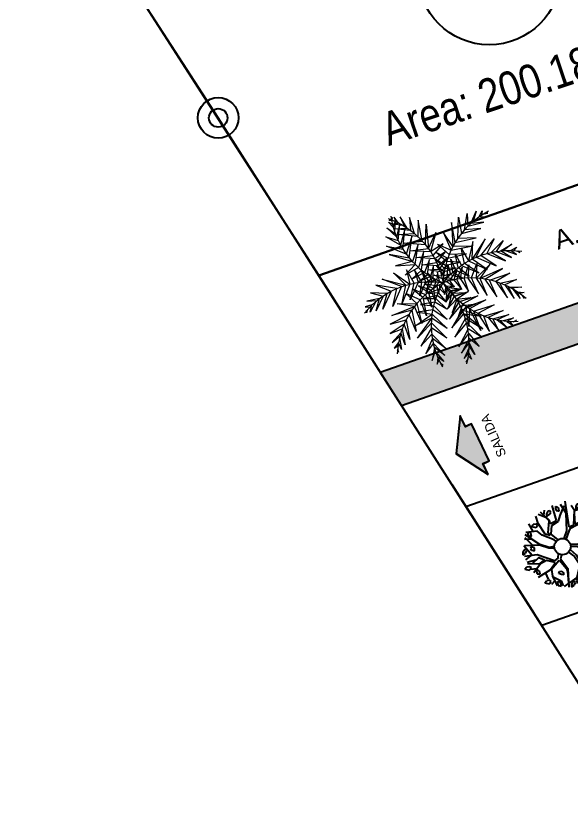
# Model space of a CAD drawing. Header units: metres. Extents: x 604533 to 608048, y 1310709 to 1311860.
# Drawn here: x 604652.64 to 604667.2, y 1311030.76 to 1311051.47 of the extents above; entities that cross this region are included whole.
import ezdxf

# ---------------------------------------------------------------- set-up
doc = ezdxf.new("R2010")
doc.units = ezdxf.units.M
doc.header["$LTSCALE"] = 0.0254
doc.header["$MEASUREMENT"] = 0
for name, color, linetype in [('ANDENES-TITO', 2, 'Continuous'), ('ARBOLES', 102, 'Continuous'), ('CIRCULO', 1, 'Continuous'), ('CVL_CUADCON_LIN', 8, 'Continuous'), ('PALME-1', 82, 'Continuous'), ('Q01 - CALLES', 127, 'Continuous')]:
    doc.layers.add(name, color=color, linetype=linetype)
doc.styles.add('B', font='arial.ttf', dxfattribs={"height": 0.0254})
doc.styles.get("Standard").update_dxf_attribs({"font": 'arial.ttf'})
doc.styles.add('TSN - Arial Narrow', font='ARIALN.TTF')

# ---------------------------------------------------------------- blocks, each defined once
blk = doc.blocks.new('A$C48C97B70')
at = {"layer": 'PALME-1', "lineweight": 5}
for p, q in [((2.072, 6.54), (2.171, 6.533)), ((2.216, 6.497), (2.072, 6.54)), ((2.315, 6.6), (2.309, 6.418)), ((2.41, 6.325), (2.315, 6.6)), ((2.552, 6.547), (2.605, 6.122)), ((2.687, 6.026), (2.552, 6.547)), ((2.109, 6.384), (2.41, 6.325)), ((2.556, 6.176), (2.109, 6.384)), ((2.171, 6.148), (2.687, 6.026)), ((2.793, 5.89), (2.171, 6.148)), ((2.903, 6.407), (2.793, 5.89)), ((2.912, 5.72), (2.903, 6.407)), ((3.221, 6.198), (3.009, 5.561)), ((3.129, 5.334), (3.221, 6.198)), ((2.251, 5.877), (2.912, 5.72)), ((3.009, 5.561), (2.251, 5.877)), ((3.21, 5.152), (3.477, 5.948)), ((3.477, 5.948), (3.277, 4.976)), ((3.277, 4.976), (3.756, 5.506)), ((3.756, 5.506), (3.328, 4.818)), ((2.388, 5.472), (3.129, 5.334)), ((3.21, 5.152), (2.388, 5.472)), ((2.535, 5.1), (3.277, 4.976)), ((3.328, 4.818), (2.535, 5.1)), ((3.909, 4.977), (3.328, 4.818)), ((3.377, 4.635), (3.909, 4.977)), ((2.683, 4.767), (3.377, 4.635)), ((3.409, 4.484), (2.683, 4.767)), ((3.925, 4.65), (3.409, 4.484)), ((3.435, 4.33), (3.925, 4.65)), ((4.516, 3.959), (4.561, 4.59)), ((4.561, 4.59), (4.7, 4.004)), ((5.099, 4.709), (4.7, 4.004)), ((4.863, 4.035), (5.099, 4.709)), ((5.621, 4.675), (4.863, 4.035)), ((5.049, 4.06), (5.621, 4.675)), ((5.248, 4.076), (5.963, 4.571)), ((5.963, 4.571), (5.505, 4.079)), ((1.109, 4.315), (1.959, 3.803)), ((1.771, 3.798), (1.109, 4.315)), ((1.619, 4.431), (2.125, 3.798)), ((1.959, 3.803), (1.619, 4.431)), ((2.169, 4.399), (2.125, 3.798)), ((2.314, 3.783), (2.169, 4.399)), ((2.483, 4.305), (2.467, 3.763)), ((2.621, 3.736), (2.483, 4.305)), ((2.871, 4.392), (3.435, 4.33)), ((3.454, 4.176), (2.871, 4.392)), ((3.893, 4.364), (3.454, 4.176)), ((3.464, 4.032), (3.893, 4.364)), ((3.945, 3.747), (4.03, 4.282)), ((4.03, 4.282), (4.076, 3.806)), ((4.221, 3.864), (4.266, 4.448)), ((4.266, 4.448), (4.368, 3.915)), ((5.691, 4.07), (6.298, 4.391)), ((6.298, 4.391), (5.897, 4.047)), ((0.485, 3.926), (0.936, 3.651)), ((1.136, 3.706), (0.485, 3.926)), ((0.788, 4.157), (1.318, 3.745)), ((1.572, 3.782), (0.788, 4.157)), ((2.742, 4.179), (2.773, 3.702)), ((2.911, 3.665), (2.742, 4.179)), ((2.956, 4.034), (3.027, 3.628)), ((3.19, 3.57), (2.956, 4.034)), ((3.012, 4.138), (3.464, 4.032)), ((3.469, 3.911), (3.012, 4.138)), ((3.468, 3.739), (3.827, 4.113)), ((3.827, 4.113), (3.469, 3.911)), ((3.685, 3.61), (3.842, 4.104)), ((3.842, 4.104), (3.836, 3.693)), ((4.368, 3.915), (4.964, 3.413)), ((4.964, 3.413), (4.516, 3.959)), ((4.7, 4.004), (5.327, 3.442)), ((5.327, 3.442), (4.863, 4.035)), ((5.049, 4.06), (5.724, 3.492)), ((5.724, 3.492), (5.248, 4.076)), ((5.505, 4.079), (6.145, 3.565)), ((6.145, 3.565), (5.691, 4.07)), ((5.897, 4.047), (6.422, 3.625)), ((6.068, 4.019), (6.59, 4.15)), ((6.422, 3.625), (6.068, 4.019)), ((6.59, 4.15), (6.19, 3.993)), ((6.261, 3.976), (6.658, 3.683)), ((6.462, 3.919), (6.749, 3.967)), ((6.658, 3.683), (6.462, 3.919)), ((6.749, 3.967), (6.592, 3.874)), ((0.236, 3.642), (0.655, 3.551)), ((0.772, 3.596), (0.236, 3.642)), ((0.936, 3.651), (0.485, 3.15)), ((0.485, 3.15), (0.772, 3.596)), ((1.318, 3.745), (0.768, 3.135)), ((0.768, 3.135), (1.136, 3.706)), ((1.771, 3.798), (1.195, 3.13)), ((1.195, 3.13), (1.572, 3.782)), ((1.595, 3.144), (1.959, 3.803)), ((2.125, 3.798), (1.595, 3.144)), ((1.958, 3.173), (2.314, 3.783)), ((2.467, 3.763), (1.958, 3.173)), ((2.375, 3.225), (2.621, 3.736)), ((2.773, 3.702), (2.375, 3.225)), ((2.661, 3.273), (2.911, 3.665)), ((3.027, 3.628), (2.661, 3.273)), ((2.982, 3.339), (3.19, 3.57)), ((3.181, 3.857), (3.468, 3.739)), ((3.462, 3.617), (3.181, 3.857)), ((3.927, 3.415), (3.685, 3.61)), ((3.836, 3.693), (4.254, 3.401)), ((4.254, 3.401), (3.945, 3.747)), ((4.076, 3.806), (4.544, 3.399)), ((4.544, 3.399), (4.221, 3.864)), ((6.706, 3.831), (6.813, 3.725)), ((6.813, 3.725), (6.759, 3.809)), ((0.172, 3.309), (0.083, 3.188)), ((0.083, 3.188), (0.123, 3.278)), ((0.108, 3.437), (0.277, 3.37)), ((0.398, 3.434), (0.108, 3.437)), ((0.588, 3.523), (0.242, 3.171)), ((0.242, 3.171), (0.398, 3.434)), ((3.248, 3.258), (2.731, 3.212)), ((3.302, 3.524), (2.982, 3.339)), ((3.387, 2.981), (3.248, 3.258)), ((3.333, 3.347), (3.387, 2.981)), ((3.494, 3.304), (3.845, 3.186)), ((3.581, 3.546), (3.927, 3.415)), ((2.517, 3.065), (2.973, 2.919)), ((3.058, 3.034), (2.517, 3.065)), ((2.731, 3.212), (3.134, 3.129)), ((2.973, 2.919), (3.27, 2.374)), ((3.331, 2.658), (3.058, 3.034)), ((3.134, 3.129), (3.331, 2.658)), ((3.534, 3.189), (3.34, 2.708)), ((3.34, 2.708), (3.598, 3.029)), ((3.647, 2.918), (3.373, 2.451)), ((3.845, 3.186), (3.534, 3.189)), ((3.598, 3.029), (4.106, 2.989)), ((4.106, 2.989), (3.647, 2.918)), ((2.103, 2.613), (2.646, 2.352)), ((2.729, 2.522), (2.103, 2.613)), ((2.305, 2.87), (2.804, 2.657)), ((2.885, 2.79), (2.305, 2.87)), ((2.804, 2.657), (3.166, 1.967)), ((3.27, 2.374), (2.885, 2.79)), ((3.373, 2.451), (3.71, 2.789)), ((3.785, 2.652), (3.45, 2.173)), ((3.71, 2.789), (4.331, 2.805)), ((4.331, 2.805), (3.785, 2.652)), ((1.871, 2.113), (2.646, 2.352)), ((2.646, 2.352), (3.06, 1.619)), ((3.166, 1.967), (2.729, 2.522)), ((3.45, 2.173), (3.866, 2.519)), ((3.953, 2.391), (3.586, 1.876)), ((3.866, 2.519), (4.646, 2.527)), ((4.646, 2.527), (3.953, 2.391)), ((4.066, 2.239), (4.908, 2.274)), ((4.908, 2.274), (4.172, 2.112)), ((1.792, 1.596), (2.581, 2.199)), ((2.516, 2.023), (1.792, 1.596)), ((2.581, 2.199), (1.871, 2.113)), ((2.516, 2.023), (2.926, 1.242)), ((3.06, 1.619), (2.581, 2.199)), ((3.586, 1.876), (4.066, 2.239)), ((3.926, 1.441), (4.066, 2.239)), ((4.172, 2.112), (3.926, 1.441)), ((4.35, 1.136), (4.172, 2.112)), ((4.3, 1.974), (5.183, 1.983)), ((4.3, 1.974), (4.35, 1.136)), ((5.183, 1.983), (4.444, 1.835)), ((2.457, 1.832), (1.821, 1.24)), ((2.926, 1.242), (2.457, 1.832)), ((4.444, 1.835), (4.68, 0.999)), ((4.68, 0.999), (4.639, 1.669)), ((4.639, 1.669), (5.461, 1.659)), ((5.461, 1.659), (4.789, 1.558)), ((1.821, 1.24), (2.399, 1.582)), ((2.369, 1.398), (1.925, 0.874)), ((2.764, 0.846), (2.369, 1.398)), ((2.399, 1.582), (2.764, 0.846)), ((4.789, 1.558), (5.053, 0.924)), ((5.053, 0.924), (4.963, 1.444)), ((4.963, 1.444), (5.636, 1.437)), ((5.636, 1.437), (5.112, 1.358)), ((5.112, 1.358), (5.431, 0.925)), ((5.431, 0.925), (5.223, 1.3)), ((1.925, 0.874), (2.347, 1.192)), ((2.338, 1.019), (2.097, 0.538)), ((2.647, 0.589), (2.338, 1.019)), ((2.347, 1.192), (2.647, 0.589)), ((5.289, 1.268), (5.782, 1.241)), ((5.782, 1.241), (5.48, 1.184)), ((5.48, 1.184), (5.67, 0.964)), ((5.67, 0.964), (5.609, 1.136)), ((5.724, 1.097), (5.874, 1.11)), ((5.874, 1.11), (5.78, 1.08)), ((2.097, 0.538), (2.337, 0.894)), ((2.338, 0.821), (2.539, 0.37)), ((2.351, 0.612), (2.242, 0.343)), ((2.242, 0.343), (2.366, 0.476)), ((2.539, 0.37), (2.351, 0.612)), ((2.384, 0.355), (2.464, 0.229)), ((2.464, 0.229), (2.394, 0.298))]:
    blk.add_line(p, q, dxfattribs=at)
for points in [[(2.155, 6.219), (2.027, 6.48), (2.16, 6.356)], [(2.156, 6.01), (2.325, 6.474), (2.155, 6.219)], [(2.17, 6.478), (2.241, 6.61), (2.176, 6.535)], [(2.17, 5.812), (1.897, 6.276), (2.16, 5.937)], [(2.191, 5.641), (2.448, 6.263), (2.17, 5.812)], [(2.227, 5.436), (1.748, 5.928), (2.191, 5.641)], [(2.271, 5.255), (2.584, 6.015), (2.227, 5.436)], [(4.545, 5.014), (4.834, 5.833), (4.75, 5.166)], [(4.907, 5.267), (5.211, 5.884), (5.087, 5.37)], [(5.242, 5.447), (5.588, 5.859), (5.357, 5.498)], [(2.346, 5.01), (1.67, 5.556), (2.271, 5.255)], [(2.418, 4.824), (2.773, 5.631), (2.346, 5.01)], [(4.393, 4.884), (4.496, 5.717), (4.256, 4.754)], [(5.424, 5.526), (5.918, 5.521), (5.621, 5.597)], [(5.621, 5.597), (5.824, 5.804), (5.752, 5.637)], [(5.87, 5.669), (6.018, 5.646), (5.926, 5.682)], [(2.418, 4.824), (1.666, 5.198), (2.495, 4.652)], [(2.57, 4.504), (2.932, 5.265), (2.495, 4.652)], [(4.256, 4.754), (4.053, 5.439), (4.142, 4.634)], [(4.75, 5.166), (5.571, 5.125), (4.907, 5.267)], [(5.087, 5.37), (5.76, 5.335), (5.242, 5.447)], [(2.749, 4.211), (3.062, 4.925), (2.665, 4.34)], [(4.019, 4.489), (3.686, 5.027), (4.142, 4.634)], [(4.393, 4.884), (5.273, 4.819), (4.545, 5.014)], [(2.495, 4.652), (1.781, 4.688), (2.57, 4.504)], [(2.936, 3.961), (3.195, 4.526), (2.84, 4.084)], [(3.836, 4.239), (3.531, 4.739), (3.925, 4.367)], [(4.142, 4.634), (4.98, 4.546), (4.256, 4.754)], [(2.665, 4.34), (2.047, 4.205), (2.57, 4.504)], [(2.84, 4.084), (2.267, 3.963), (2.749, 4.211)], [(3.112, 3.763), (3.275, 4.247), (3.03, 3.852)], [(3.551, 3.72), (3.388, 4.212), (3.624, 3.876)], [(3.681, 3.983), (3.437, 4.467), (3.752, 4.108)], [(3.752, 4.108), (4.371, 4.052), (3.836, 4.239)], [(3.925, 4.367), (4.703, 4.31), (4.019, 4.489)], [(3.03, 3.852), (2.492, 3.783), (2.936, 3.961)], [(3.325, 3.56), (3.354, 3.929), (3.235, 3.642)], [(3.624, 3.876), (4.134, 3.884), (3.681, 3.983)], [(2.614, 3.199), (2.169, 3.579), (2.474, 3.131)], [(2.892, 3.311), (2.453, 3.629), (2.757, 3.26)], [(3.173, 3.397), (2.712, 3.637), (3.007, 3.35)], [(3.235, 3.642), (2.716, 3.653), (3.112, 3.763)], [(3.504, 3.607), (3.861, 3.703), (3.551, 3.72)], [(3.73, 3.458), (4.128, 3.79), (3.902, 3.447)], [(4.023, 3.434), (4.383, 3.838), (4.165, 3.413)], [(4.318, 3.383), (4.671, 3.85), (4.469, 3.347)], [(4.618, 3.304), (4.996, 3.811), (4.797, 3.243)], [(4.951, 3.181), (5.513, 3.622), (4.797, 3.243)], [(2.338, 3.057), (1.86, 3.471), (2.176, 2.959)], [(2.757, 3.26), (2.714, 2.641), (2.614, 3.199)], [(3.007, 3.35), (2.918, 2.847), (2.892, 3.311)], [(3.291, 3.426), (3.14, 3.089), (3.173, 3.397)], [(3.524, 3.316), (3.359, 2.985), (3.577, 3.207)], [(3.608, 3.461), (3.828, 3.163), (3.73, 3.458)], [(3.902, 3.447), (4.096, 2.975), (4.023, 3.434)], [(4.165, 3.413), (4.34, 2.817), (4.318, 3.383)], [(4.469, 3.347), (4.701, 2.603), (4.618, 3.304)], [(4.797, 3.243), (5.023, 2.432), (4.951, 3.181)], [(5.122, 3.102), (5.935, 3.312), (4.951, 3.181)], [(2.039, 2.865), (1.395, 3.175), (2.176, 2.959)], [(2.176, 2.959), (2.13, 2.118), (2.039, 2.865)], [(2.474, 3.131), (2.407, 2.354), (2.338, 3.057)], [(3.645, 3.048), (3.314, 2.661), (3.689, 2.935)], [(3.577, 3.207), (4.054, 3.003), (3.645, 3.048)], [(3.689, 2.935), (4.213, 2.799), (3.735, 2.799)], [(5.122, 3.102), (5.384, 2.259), (5.298, 3.008)], [(5.298, 3.008), (6.166, 3.04), (5.516, 2.873)], [(1.737, 2.622), (0.883, 2.467), (1.554, 2.443)], [(1.889, 2.751), (1.05, 2.782), (2.039, 2.865)], [(1.889, 2.751), (1.814, 1.872), (1.737, 2.622)], [(3.735, 2.799), (3.284, 2.372), (3.778, 2.649)], [(3.778, 2.649), (4.355, 2.548), (3.815, 2.498)], [(5.516, 2.873), (5.778, 2.094), (5.667, 2.764)], [(5.667, 2.764), (6.352, 2.708), (5.829, 2.634)], [(5.829, 2.634), (6.043, 1.995), (5.957, 2.518)], [(1.429, 2.305), (0.772, 2.102), (1.299, 2.143)], [(1.554, 2.443), (1.465, 1.626), (1.429, 2.305)], [(3.815, 2.498), (3.259, 1.952), (3.845, 2.347)], [(3.845, 2.347), (4.468, 2.241), (3.872, 2.159)], [(5.957, 2.518), (6.468, 2.348), (6.047, 2.431)], [(6.097, 2.378), (6.274, 1.917), (6.236, 2.221)], [(1.198, 2.002), (0.737, 1.726), (1.13, 1.897)], [(1.299, 2.143), (1.227, 1.473), (1.198, 2.002)], [(3.872, 2.159), (3.253, 1.588), (3.887, 1.994)], [(3.887, 1.994), (4.536, 1.694), (3.872, 2.159)], [(3.895, 1.806), (4.452, 1.178), (3.887, 1.994)], [(6.236, 2.221), (6.503, 2.108), (6.321, 2.114)], [(6.394, 2.016), (6.426, 1.87), (6.427, 1.969)], [(0.99, 1.652), (0.753, 1.484), (0.93, 1.529)], [(1.092, 1.835), (1.018, 1.347), (0.99, 1.652)], [(3.895, 1.806), (3.264, 1.188), (3.891, 1.606)], [(0.88, 1.418), (0.879, 1.268), (0.858, 1.364)], [(3.87, 1.351), (3.296, 0.762), (3.843, 1.166)], [(3.891, 1.606), (4.315, 0.848), (3.87, 1.351)], [(3.843, 1.166), (4.104, 0.531), (3.8, 0.963)], [(3.8, 0.963), (3.329, 0.481), (3.756, 0.796)], [(3.756, 0.796), (3.836, 0.264), (3.718, 0.676)], [(3.694, 0.607), (3.365, 0.24), (3.618, 0.413)], [(3.618, 0.413), (3.639, 0.123), (3.562, 0.288)], [(3.507, 0.179), (3.392, 0.083), (3.48, 0.128)]]:
    blk.add_lwpolyline(points, dxfattribs=at)
for centre, start, end in [((5.589, 6.144), 171.0105, 231.4464), ((6.694, 2.334), 100.4762, 160.9122), ((4.041, 0.074), 99.9493, 160.3853), ((0.46, 1.763), 329.1163, 29.5523), ((3.594, 0.025), 32.0006, 92.4366)]:
    blk.add_arc(centre, 3.435, start, end, dxfattribs=at)
at = {"layer": 'PALME-1', "lineweight": 5, "extrusion": (0, 0, -1)}
for centre, major_axis, start_param, end_param in [((0.035, 3.843), (2.429, 2.429), -0.156897, 0.89791), ((5.421, 0.645), (-2.429, 2.429), 0.173647, 1.228454), ((1.947, 0.368), (-2.429, 2.429), 0.182844, 1.237651), ((5.771, 0.927), (2.429, 2.429), 3.700109, 4.754916), ((6.759, 4.372), (-2.429, 2.429), 4.173367, 5.228174)]:
    blk.add_ellipse(centre, major_axis=major_axis, ratio=1, start_param=start_param, end_param=end_param, dxfattribs=at)
blk = doc.blocks.new('p_arbol04')
at = {"layer": 'ARBOLES'}
for p, q in [((-0.623, 1.751), (-0.408, 2.362)), ((0.051, 1.875), (0.346, 2.362)), ((0.761, 1.696), (0.543, 2.316)), ((-1.138, 1.515), (-1.476, 1.85)), ((-1.41, 1.113), (-1.364, 1.898)), ((-1.003, 0.765), (-1.206, 2.042)), ((-0.408, 1.55), (-1.03, 2.13)), ((-0.178, 0.97), (0.051, 1.875)), ((0.739, 1.388), (0.805, 2.293)), ((0.772, 1.945), (1.1, 2.177)), ((0.778, 1.371), (0.783, 1.942)), ((1.121, 1.006), (1.721, 1.988)), ((-1.98, 0.646), (-1.849, 1.574)), ((-1.07, 0.749), (-1.815, 1.547)), ((-0.375, 1.086), (-0.408, 1.55)), ((0.018, 0.878), (0.739, 1.388)), ((0.636, 1.196), (0.778, 1.371)), ((0.704, 1.166), (0.636, 1.196)), ((0.708, 1.165), (1.121, 1.006)), ((2.581, 1.481), (1.362, 0.043)), ((1.571, 1.059), (2.283, 1.298)), ((1.984, 0.831), (2.181, 1.574)), ((1.984, 0.831), (2.41, 1.295)), ((-2.077, 0.227), (-2.603, 0.599)), ((-2.079, 0.738), (-2.537, 0.808)), ((-1.718, 0.414), (-2.406, 1.04)), ((-0.777, 0.094), (-1.07, 0.749)), ((-0.71, 0.11), (-1.003, 0.765)), ((-0.047, 0.205), (-0.375, 1.086)), ((-0.014, 0.623), (-0.178, 0.97)), ((-0.014, 0.623), (0.018, 0.878)), ((0.117, 0.646), (0.608, 1.04)), ((0.136, -0.002), (0.117, 0.646)), ((0.608, 1.04), (1.158, 0.873)), ((1.034, -0.05), (1.984, 0.831)), ((1.158, 0.873), (1.571, 1.059)), ((2.541, 0.507), (2.64, 0.947)), ((-2.489, -0.25), (-2.832, 0.066)), ((-2.144, -0.12), (-2.668, 0.507)), ((-1.768, 0.206), (-2.439, 0.251)), ((-1.768, 0.206), (-1.62, -0.236)), ((-1.194, -0.839), (-1.718, 0.414)), ((-0.515, -0.225), (-0.777, 0.094)), ((-0.425, -0.127), (-0.71, 0.11)), ((-0.057, 0.021), (-0.047, 0.205)), ((1.362, 0.043), (1.722, -0.143)), ((1.722, -0.143), (2.541, 0.507)), ((1.82, -0.189), (2.383, 0.381)), ((2.541, 0.507), (2.934, 0.275)), ((-2.046, -0.213), (-2.865, -0.282)), ((-1.62, -0.236), (-2.144, -0.12)), ((-1.554, -0.375), (-2.046, -0.213)), ((-1.259, -0.955), (-1.554, -0.375)), ((0.496, -0.29), (1.034, -0.05)), ((0.551, -0.431), (1.132, -0.189)), ((1.132, -0.189), (1.362, -0.12)), ((1.362, -0.12), (2.246, -0.468)), ((1.82, -0.189), (2.214, -0.352)), ((2.214, -0.352), (3, -0.027)), ((2.246, -0.468), (2.934, -1.488)), ((-1.882, -1.048), (-2.898, -0.746)), ((-2.313, -0.92), (-2.505, -1.372)), ((-1.816, -1.071), (-2.144, -1.465)), ((-1.259, -0.978), (-1.882, -1.048)), ((-0.995, -1.071), (-1.816, -1.071)), ((-0.866, -0.885), (-1.194, -0.839)), ((-0.925, -1.07), (-1.039, -1.872)), ((-0.995, -1.07), (-0.925, -1.07)), ((-0.803, -1.07), (-0.978, -1.928)), ((-0.866, -0.885), (-0.616, -0.706)), ((-0.803, -1.071), (-0.801, -1.071)), ((-0.53, -0.911), (-0.801, -1.071)), ((0.182, -1.14), (0.182, -1.72)), ((0.394, -1.003), (0.706, -1.349)), ((0.866, -1.332), (0.474, -0.903)), ((-2.144, -1.465), (-2.439, -2.184)), ((-2.153, -1.476), (-1.98, -2.161)), ((0.018, -1.72), (-0.178, -2.393)), ((0.182, -1.72), (-0.047, -2.416)), ((-0.036, -1.178), (0.018, -1.72)), ((0.706, -1.349), (0.706, -2.138)), ((0.87, -1.512), (0.805, -2.045)), ((0.866, -1.332), (1.886, -1.558)), ((0.87, -1.512), (1.493, -1.628)), ((1.493, -1.628), (1.722, -2.416)), ((1.886, -1.558), (2.902, -1.744)), ((-2.287, -1.813), (-2.636, -1.813)), ((-1.98, -2.161), (-2.144, -2.509)), ((-0.978, -1.928), (-1.955, -2.892)), ((-1.152, -2.045), (-1.536, -2.447)), ((-1.039, -1.872), (-1.152, -2.045)), ((0.706, -2.138), (0.87, -2.787)), ((0.805, -2.045), (1.165, -2.44)), ((0.805, -2.231), (1.132, -3.437)), ((0.805, -2.231), (1.328, -2.67)), ((1.591, -1.966), (2.574, -2.254)), ((-1.03, -2.857), (-2.144, -2.602)), ((-1.525, -2.442), (-1.759, -2.685)), ((-0.047, -2.416), (-1.194, -2.973)), ((-0.178, -2.393), (-1.03, -2.857)), ((-0.735, -2.764), (-0.539, -3.53)), ((0.87, -2.787), (0.608, -3.553)), ((1.165, -2.44), (1.657, -3.135)), ((1.427, -2.811), (1.198, -3.367))]:
    blk.add_line(p, q, dxfattribs=at)
at = {"layer": 'ARBOLES', "color": 1}
for p, q in [((-0.965, 2.011), (-1.091, 1.802)), ((-1.091, 1.802), (-0.979, 1.616)), ((-0.979, 1.616), (-0.829, 1.802)), ((-0.965, 2.011), (-0.866, 1.988)), ((-0.829, 1.802), (-0.866, 1.988)), ((-0.431, 2.094), (-0.267, 1.802)), ((-0.431, 2.094), (-0.229, 2.094)), ((-0.267, 1.802), (-0.042, 1.802)), ((-0.079, 1.961), (-0.229, 2.094)), ((-0.042, 1.802), (-0.079, 1.961)), ((1.008, 1.882), (0.858, 1.749)), ((0.858, 1.749), (1.083, 1.696)), ((1.196, 1.935), (1.008, 1.882)), ((1.308, 1.855), (1.196, 1.935)), ((1.271, 1.722), (1.308, 1.855)), ((-2.254, 1.324), (-2.404, 1.191)), ((-2.404, 1.191), (-2.179, 1.138)), ((-2.066, 1.377), (-2.254, 1.324)), ((-2.179, 1.138), (-1.991, 1.165)), ((-1.954, 1.298), (-2.066, 1.377)), ((-1.991, 1.165), (-1.954, 1.298)), ((1.083, 1.696), (1.271, 1.722)), ((1.772, 1.719), (1.646, 1.51)), ((1.646, 1.51), (1.758, 1.324)), ((1.758, 1.324), (1.908, 1.51)), ((1.772, 1.719), (1.87, 1.696)), ((1.908, 1.51), (1.87, 1.696)), ((-1.691, 1.085), (-1.729, 0.953)), ((-1.729, 0.953), (-1.616, 0.767)), ((-1.541, 1.112), (-1.691, 1.085)), ((-1.616, 0.767), (-1.579, 0.793)), ((-1.579, 0.793), (-1.466, 0.899)), ((-1.466, 0.899), (-1.541, 1.112)), ((2.808, 0.634), (2.658, 0.501)), ((2.995, 0.687), (2.808, 0.634)), ((3.108, 0.608), (2.995, 0.687)), ((3.07, 0.475), (3.108, 0.608)), ((-3.093, 0.395), (-2.928, 0.103)), ((-3.093, 0.395), (-2.891, 0.395)), ((-2.928, 0.103), (-2.703, 0.103)), ((-2.741, 0.262), (-2.891, 0.395)), ((-2.703, 0.103), (-2.741, 0.262)), ((2.658, 0.501), (2.883, 0.448)), ((2.883, 0.448), (3.07, 0.475)), ((-2.614, -0.298), (-2.741, -0.507)), ((-2.741, -0.507), (-2.628, -0.693)), ((-2.628, -0.693), (-2.479, -0.507)), ((-2.614, -0.298), (-2.516, -0.322)), ((-2.479, -0.507), (-2.516, -0.322)), ((2.695, -0.322), (2.658, -0.454)), ((2.658, -0.454), (2.77, -0.64)), ((2.845, -0.295), (2.695, -0.322)), ((2.808, -0.613), (2.92, -0.507)), ((2.92, -0.507), (2.845, -0.295)), ((1.758, -1.091), (1.608, -1.224)), ((1.945, -1.038), (1.758, -1.091)), ((2.058, -1.118), (1.945, -1.038)), ((2.02, -1.251), (2.058, -1.118)), ((2.77, -0.64), (2.808, -0.613)), ((3.033, -1.091), (2.883, -1.224)), ((3.22, -1.038), (3.033, -1.091)), ((3.333, -1.118), (3.22, -1.038)), ((3.295, -1.251), (3.333, -1.118)), ((-2.868, -1.357), (-2.703, -1.649)), ((-2.868, -1.357), (-2.666, -1.357)), ((-2.703, -1.649), (-2.479, -1.649)), ((-2.516, -1.489), (-2.666, -1.357)), ((-2.479, -1.649), (-2.516, -1.489)), ((-1.669, -1.683), (-1.552, -1.621)), ((-1.61, -1.869), (-1.669, -1.683)), ((-1.552, -1.621), (-1.406, -1.724)), ((-1.406, -1.724), (-1.406, -1.869)), ((1.608, -1.224), (1.833, -1.277)), ((1.833, -1.277), (2.02, -1.251)), ((2.883, -1.224), (3.108, -1.277)), ((3.108, -1.277), (3.295, -1.251)), ((-2.239, -2.024), (-2.366, -2.233)), ((-2.366, -2.233), (-2.254, -2.418)), ((-2.254, -2.418), (-2.104, -2.233)), ((-2.239, -2.024), (-2.141, -2.047)), ((-2.104, -2.233), (-2.141, -2.047)), ((-1.523, -2.014), (-1.61, -1.869)), ((-1.406, -1.869), (-1.523, -2.014)), ((2.395, -1.834), (2.358, -1.967)), ((2.358, -1.967), (2.47, -2.153)), ((2.545, -1.808), (2.395, -1.834)), ((2.47, -2.153), (2.508, -2.126)), ((2.508, -2.126), (2.62, -2.02)), ((2.62, -2.02), (2.545, -1.808)), ((-1.466, -2.843), (-1.654, -2.896)), ((-1.354, -2.923), (-1.466, -2.843)), ((-0.019, -2.525), (0.146, -2.817)), ((-0.019, -2.525), (0.183, -2.525)), ((0.146, -2.817), (0.371, -2.817)), ((0.333, -2.657), (0.183, -2.525)), ((0.371, -2.817), (0.333, -2.657)), ((1.481, -2.551), (1.646, -2.843)), ((1.481, -2.551), (1.683, -2.551)), ((1.646, -2.843), (1.87, -2.843)), ((1.833, -2.684), (1.683, -2.551)), ((1.87, -2.843), (1.833, -2.684)), ((-1.654, -2.896), (-1.804, -3.029)), ((-1.804, -3.029), (-1.579, -3.082)), ((-1.579, -3.082), (-1.391, -3.055)), ((-1.391, -3.055), (-1.354, -2.923)), ((-1.194, -2.973), (-1.325, -3.182)), ((-0.979, -3.162), (-1.091, -3.347)), ((-1.091, -3.347), (-0.979, -3.533)), ((-0.866, -3.162), (-0.979, -3.135)), ((-0.979, -3.533), (-0.829, -3.347)), ((-0.829, -3.347), (-0.866, -3.162)), ((-0.656, -2.976), (-0.491, -3.268)), ((-0.656, -2.976), (-0.454, -2.976)), ((-0.491, -3.268), (-0.267, -3.268)), ((-0.304, -3.109), (-0.454, -2.976)), ((-0.267, -3.268), (-0.304, -3.109)), ((0.797, -3.245), (0.671, -3.454)), ((0.671, -3.454), (0.783, -3.639)), ((0.783, -3.639), (0.933, -3.454)), ((0.797, -3.245), (0.896, -3.268)), ((0.933, -3.454), (0.896, -3.268))]:
    blk.add_line(p, q, dxfattribs=at)
at = {"layer": 'ARBOLES'}
blk.add_circle((-0.03, -0.578), 0.6, dxfattribs=at)

msp = doc.modelspace()

# ---------------------------------------------------------------- hatches: boundary and pattern name
h = msp.add_hatch(color=256)
h.dxf.hatch_style = 1
h.paths.add_polyline_path([(604664.215, 1311079.735), (604667.301, 1311070.93), (604670.745, 1311061.102), (604674.764, 1311049.637), (604675.73, 1311046.88), (604662.192, 1311042.135), (604662.749, 1311041.261), (604675.872, 1311045.86, 0.411644), (604676.458, 1311047.214), (604665.023, 1311079.841, 0.406373), (604663.488, 1311080.54), (604661.904, 1311079.984, -0.4159), (604660.641, 1311080.445), (604654.614, 1311097.573), (604653.859, 1311097.298), (604657.19, 1311087.869), (604660.498, 1311078.432)])
at = {"layer": 'ANDENES-TITO'}
msp.add_hatch(color=256, dxfattribs=at).paths.add_polyline_path([(604665.019, 1311039.45), (604664.885, 1311039.733), (604665.047, 1311039.81), (604664.587, 1311040.78), (604664.425, 1311040.703), (604664.29, 1311040.986), (604664.185, 1311039.995)])
msp.add_hatch(color=256, dxfattribs=at).paths.add_polyline_path([(604665.019, 1311039.45), (604664.885, 1311039.733), (604665.047, 1311039.81), (604664.587, 1311040.78), (604664.425, 1311040.703), (604664.29, 1311040.986), (604664.185, 1311039.995)])

# ---------------------------------------------------------------- linework, layer by layer
for p, q in [((604662.749, 1311041.261, 100), (604675.872, 1311045.86, 100)), ((604662.749, 1311041.261, 100), (604662.192, 1311042.135, 100)), ((604664.073, 1311039.183, 100), (604666.222, 1311035.81, 100)), ((604664.341, 1311038.761, 100), (604666.491, 1311035.388, 100))]:
    msp.add_line(p, q)
at = {"elevation": 100}
msp.add_lwpolyline([(604679.851, 1311015.452), (604673.09, 1311025.03), (604657.946, 1311048.798), (604651.347, 1311058.97), (604644.153, 1311070.012), (604629.846, 1311092.067), (604626.467, 1311100.036), (604630.094, 1311101.927), (604640.034, 1311104.542), (604658.025, 1311107.867), (604680.837, 1311112.484), (604709.772, 1311117.548), (604740.498, 1311123.233), (604747.449, 1311099.244), (604759.642, 1311058.879), (604764.357, 1311043.676), (604729.697, 1311032.135), (604722.407, 1311029.775), (604706.496, 1311024.399)], close=True, dxfattribs=at)
msp.add_lwpolyline([(604679.851, 1311015.452), (604673.09, 1311025.03), (604657.946, 1311048.798), (604651.347, 1311058.97), (604644.153, 1311070.012), (604629.846, 1311092.067), (604626.467, 1311100.036), (604630.094, 1311101.927), (604640.034, 1311104.542), (604658.025, 1311107.867), (604680.837, 1311112.484), (604709.772, 1311117.548), (604740.498, 1311123.233), (604747.449, 1311099.244), (604759.642, 1311058.879), (604764.357, 1311043.676), (604729.697, 1311032.135), (604722.407, 1311029.775), (604706.496, 1311024.399)], close=True, dxfattribs=at)
for points in [[(604674.764, 1311049.637), (604660.58, 1311044.665), (604662.192, 1311042.135), (604675.73, 1311046.88), (604674.763, 1311049.637)], [(604669.013, 1311040.214), (604669.354, 1311039.222), (604668.409, 1311038.897), (604669.239, 1311036.483), (604666.424, 1311035.495), (604664.438, 1311038.61), (604669.013, 1311040.214)]]:
    msp.add_lwpolyline(points, dxfattribs=at)
msp.add_circle((604665.049, 1311052.584, 100), 1.872)
at = {"layer": 'ANDENES-TITO', "elevation": 100}
for points in [[(604665.017, 1311039.453), (604664.883, 1311039.736), (604665.046, 1311039.813), (604664.586, 1311040.783), (604664.423, 1311040.706), (604664.289, 1311040.989), (604664.183, 1311039.998), (604665.017, 1311039.453)], [(604665.019, 1311039.45), (604664.885, 1311039.733), (604665.047, 1311039.81), (604664.587, 1311040.78), (604664.425, 1311040.703), (604664.29, 1311040.986), (604664.185, 1311039.995), (604665.019, 1311039.45)], [(604665.019, 1311039.45), (604664.885, 1311039.733), (604665.047, 1311039.81), (604664.587, 1311040.78), (604664.425, 1311040.703), (604664.29, 1311040.986), (604664.185, 1311039.995), (604665.019, 1311039.45)]]:
    msp.add_lwpolyline(points, dxfattribs=at)
at = {"layer": 'CIRCULO'}
for radius in [0.532, 0.243]:
    msp.add_circle((604657.946, 1311048.798, 100), radius, dxfattribs=at)
at = {"layer": 'CVL_CUADCON_LIN', "ltscale": 0.5, "elevation": 100, "flags": 128}
msp.add_lwpolyline([(604674.764, 1311049.637), (604670.745, 1311061.102), (604653.831, 1311055.179), (604660.58, 1311044.665), (604674.764, 1311049.637)], dxfattribs=at)

# ---------------------------------------------------------------- block references
at = {"layer": 'ARBOLES', "xscale": 0.3581573095452314, "yscale": 0.3581573095452314, "zscale": 0.3581573095452314, "rotation": 48.57546147441598}
msp.add_blockref('p_arbol04', (604666.82, 1311037.707, 100), dxfattribs=at)
at = {"layer": 'PALME-1', "xscale": -0.6407901816098653, "yscale": 0.6407901817001402, "zscale": 0.6407901816258526, "rotation": 61.92829961559158}
msp.add_blockref('A$C48C97B70', (604666.835, 1311045.386, 100), dxfattribs=at)

# ---------------------------------------------------------------- texts
at = {"linetype": 'Continuous', "lineweight": 25, "ltscale": 0.1, "insert": (604660.475, 1311048.327, 100), "char_height": 0.87404, "width": 14.13316, "attachment_point": 1, "rotation": 18.5755, "style": 'TSN - Arial Narrow'}
msp.add_mtext('\\pi-2.62211,l4.37019,t4.37019;Area: 200.18 mts2', dxfattribs=at)
at = {"insert": (604668.288, 1311046.094, 100), "char_height": 0.4925, "width": 4.64313, "attachment_point": 5, "rotation": 18.9389}
msp.add_mtext('A. VERDE', dxfattribs=at)
at = {"layer": 'Q01 - CALLES', "style": 'B'}
msp.add_text('SALIDA', height=0.2381, rotation=113.5644, dxfattribs=at).set_placement((604665.502, 1311039.972, 100))

doc.saveas('drawing.dxf')
